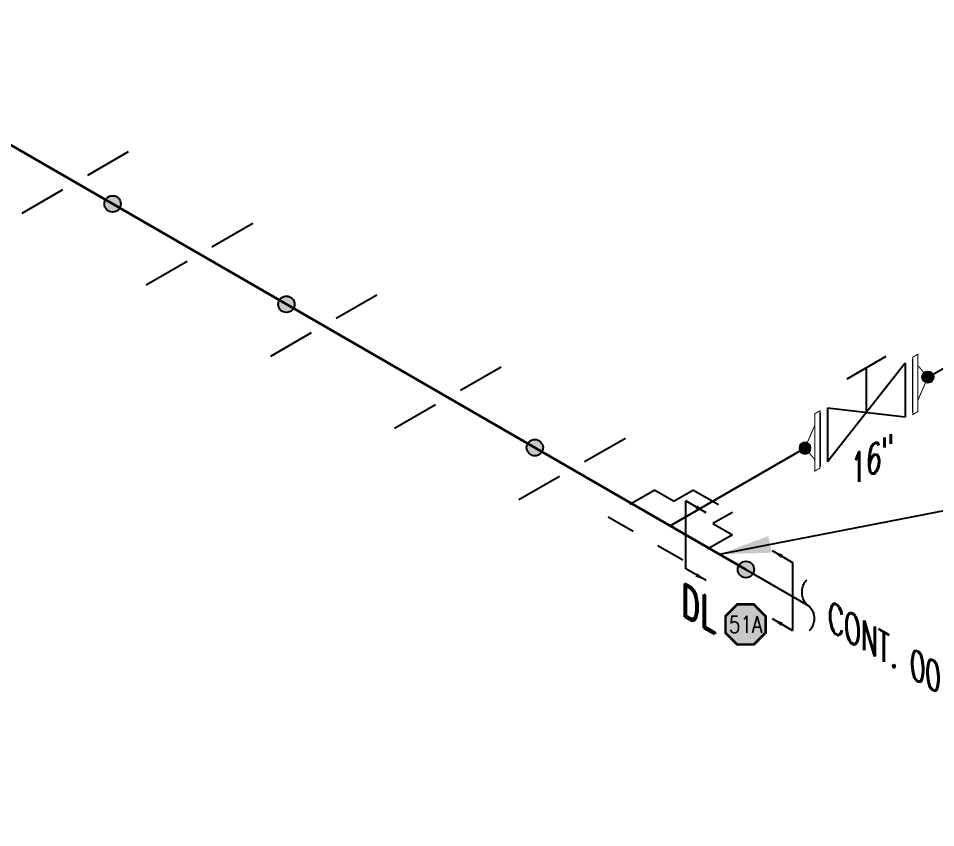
# Model space of a CAD drawing. Header units: inches. Extents: x 0 to 17.2, y 0 to 11.2.
# Drawn here: x 10.165 to 13.363, y 2.803 to 5.625 of the extents above; entities that cross this region are included whole.
import ezdxf
from ezdxf.enums import TextEntityAlignment as Align

# ---------------------------------------------------------------- set-up
doc = ezdxf.new("R2010")
doc.units = ezdxf.units.IN
doc.header["$MEASUREMENT"] = 0
doc.linetypes.add('HIDDEN2', pattern=[0.1875, 0.125, -0.0625])
for name, color, linetype in [('3', 1, 'Continuous'), ('COMP', 1, 'Continuous'), ('Continuation', 7, 'Continuous'), ('DL', 20, 'Continuous'), ('FITTINGS', 4, 'Continuous'), ('PART_PCML', 7, 'Continuous'), ('PART_SelectedCML_UT', 132, 'Continuous'), ('PIPE-ANNO', 150, 'HIDDEN2'), ('TEXT', 7, 'Continuous'), ('UNAS.PIPE', 251, 'Continuous'), ('WELD POINTS', 41, 'Continuous'), ('Welds', 7, 'Continuous')]:
    doc.layers.add(name, color=color, linetype=linetype)
doc.layers.add('PIPE', color=7, linetype='Continuous', lineweight=30)
doc.styles.add('ISO330', font='romand.shx', dxfattribs={"width": 0.85, "height": 0.05})
doc.styles.add('PART_Standard', font='romans', dxfattribs={"width": 0.8, "height": 0.09})
doc.styles.add('Richmond', font='arial.ttf')
doc.styles.add('SIMPLEX', font='ROMANS')
doc.styles.get("Standard").update_dxf_attribs({"font": 'arial.ttf'})
doc.dimstyles.new('Richmond', dxfattribs={"dimtxt": 0.18, "dimasz": 0.18, "dimexe": 0.18, "dimexo": 0.0625, "dimgap": 0.09, "dimtad": 0, "dimtih": 1, "dimtoh": 1, "dimdec": 4, "dimzin": 0, "dimdsep": 46, "dimtxsty": 'Richmond', "dimcen": 0.09, "dimadec": 0, "dimazin": 0, "dimtfac": 1, "dimtdec": 4, "dimtofl": 0, "dimtmove": 0, "dimatfit": 3, "dimfxl": 1, "dimtolj": 1, "dimtzin": 0, "dimarcsym": 0})
doc.dimstyles.get("Standard").update_dxf_attribs({"dimtxt": 0.18, "dimasz": 0.18, "dimexe": 0.18, "dimexo": 0.0625, "dimgap": 0.09, "dimtad": 0, "dimtih": 1, "dimtoh": 1, "dimdec": 4, "dimzin": 0, "dimdsep": 46, "dimtxsty": 'Standard', "dimcen": 0.09, "dimadec": 0, "dimazin": 0, "dimtfac": 1, "dimtdec": 4, "dimtofl": 0, "dimtmove": 0, "dimatfit": 3, "dimfxl": 1, "dimtolj": 1, "dimtzin": 0, "dimarcsym": 0})

# ---------------------------------------------------------------- blocks, each defined once
blk = doc.blocks.new('4_SUPPORT_I-BEAM_30')
at = {"color": 0, "linetype": 'ByBlock', "lineweight": -2}
for p, q in [((-0.0435, 0.0251), (-0.1857, 0.1072)), ((0.1857, -0.1072), (0.0435, -0.0251))]:
    blk.add_line(p, q, dxfattribs=at)
blk = doc.blocks.new('2_WELD_SINGLE_00')
at = {"linetype": 'ByBlock', "lineweight": -2}
h = blk.add_hatch(color=0, dxfattribs=at)
edge = h.paths.add_edge_path()
edge.add_arc((0, 0), 0.0286, 0, 360)
at = {"color": 0, "linetype": 'ByBlock', "lineweight": -2}
blk.add_circle((0, 0), 0.0286, dxfattribs=at)
blk = doc.blocks.new('1_BREAK-PIPE_PIPE_00')
at = {"color": 0, "linetype": 'ByBlock', "lineweight": -2}
for centre, major_axis in [((-0.0298, 0.0919), (0, -0.101)), ((0.0298, -0.0919), (0, 0.101))]:
    blk.add_ellipse(centre, major_axis=major_axis, ratio=0.711978, start_param=0.427466, end_param=3.141593, dxfattribs=at)
blk = doc.blocks.new('1_Tilde_00')
at = {"layer": 'PIPE-ANNO', "xscale": -0.5000000000000001, "yscale": 0.5, "zscale": 0.5}
blk.add_blockref('1_BREAK-PIPE_PIPE_00', (0, 0), dxfattribs=at)
blk = doc.blocks.new('1_Cont_330')
at = {"layer": 'Continuation', "style": 'PART_Standard', "oblique": 330, "width": 0.8}
blk.add_attdef('CONT.', (0, 0), '', height=0.09, rotation=330, dxfattribs=at)
blk = doc.blocks.new('DL_330')
at = {"layer": 'DL', "style": 'ISO330', "oblique": 330, "width": 0.85}
blk.add_text('DL', height=0.1, rotation=330, dxfattribs=at).set_placement((0, 0))
blk = doc.blocks.new('3_VALVE_FLANGE_GATE_30')
at = {"color": 0, "linetype": 'ByBlock', "lineweight": -2}
blk.add_wipeout([(-0.1624, -0.1875), (-0.1353, -0.1719), (0, 0), (0.1353, -0.0156), (0.1624, 0), (0.1624, 0.1875), (0.1353, 0.1719), (0, 0), (-0.1353, 0.0156), (-0.1624, 0)], dxfattribs=at)
for p, q in [((0.0677, 0.1953), (-0.0677, 0.1172)), ((0.1353, 0.1719), (-0.1353, -0.1719)), ((0.1353, 0.1719), (0.1353, -0.0156)), ((0.1624, 0.1875), (0.1624, 0)), ((0, 0), (0, 0.1563)), ((-0.1624, 0), (-0.1624, -0.1875)), ((-0.1353, 0.0156), (-0.1353, -0.1719)), ((0.1353, -0.0156), (-0.1353, 0.0156))]:
    blk.add_line(p, q, dxfattribs=at)
blk = doc.blocks.new('AM9A04')
at = {"linetype": 'Continuous', "const_width": 0.01}
blk.add_lwpolyline([(0, -0.2887), (0, 0.2887), (-0.05, 0.3175), (-0.05, -0.2598)], close=True, dxfattribs=at)
at = {"const_width": 0.01}
blk.add_lwpolyline([(-0.05, -0.1443), (-0.15, 0.0866), (-0.05, 0.2021)], dxfattribs=at)
blk = doc.blocks.new('A09')
at = {"layer": 'Welds'}
h = blk.add_hatch(color=256, dxfattribs=at)
h.dxf.hatch_style = 1
h.paths.add_polyline_path([(-0.03, 0, 1), (0.03, 0, 1)])
blk.add_circle((0, 0), 0.03, dxfattribs=at)
blk = doc.blocks.new('*U90')
blk.add_wipeout([(0.052, -0.03), (0.0173, -0.07), (0.0173, -0.1101), (0, -0.1001), (0, 0.1001), (0.0173, 0.0901), (0.0173, 0.05)]).dxf.layer = 'COMP'
at = {"layer": '3', "xscale": 0.65, "yscale": 0.65, "zscale": 0.65}
blk.add_blockref('A09', (0.052, -0.03), dxfattribs=at)
at = {"layer": 'COMP', "xscale": 0.3466300616258731, "yscale": 0.3466300616258731, "zscale": 0.3466300616258731, "rotation": 180}
blk.add_blockref('AM9A04', (0, 0), dxfattribs=at)
blk = doc.blocks.new('1_Text_30')
at = {"layer": 'TEXT', "style": 'PART_Standard', "oblique": 30, "width": 0.8}
blk.add_attdef('TEXT', (0, 0), '', height=0.09, rotation=30, dxfattribs=at)
blk = doc.blocks.new('PART_PCML')
blk.add_hatch(color=0).paths.add_polyline_path([(-0.0699, -0.029), (-0.029, -0.0699), (0.029, -0.0699), (0.0699, -0.029), (0.0699, 0.029), (0.029, 0.0699), (-0.029, 0.0699), (-0.0699, 0.029)])
at = {"color": 7, "const_width": 0.009}
blk.add_lwpolyline([(-0.0699, 0.029), (-0.029, 0.0699), (0.029, 0.0699), (0.0699, 0.029), (0.0699, -0.029), (0.029, -0.0699), (-0.029, -0.0699), (-0.0699, -0.029), (-0.0699, 0.029), (-0.029, 0.0699)], dxfattribs=at)
at = {"color": 18, "true_color": 0x000000}
blk.add_lwpolyline([(-0.029, 0.0699), (-0.0699, 0.029), (-0.0699, -0.029), (-0.029, -0.0699), (0.029, -0.0699), (0.0699, -0.029), (0.0699, 0.029), (0.029, 0.0699)], close=True, dxfattribs=at)
at = {"color": 7, "true_color": 0xffffff, "style": 'SIMPLEX', "width": 0.8, "flags": 1}
for tag, p in [('CIRCUIT', (-0.0939, 0.0889)), ('DM', (-0.0527, -0.1332)), ('TYPE', (-0.0749, -0.2043))]:
    blk.add_attdef(tag, p, '', height=0.0586, dxfattribs=at)
at = {"color": 7, "true_color": 0xffffff, "style": 'SIMPLEX', "width": 0.8}
blk.add_attdef('DMDISP', text='', height=0.0586, dxfattribs=at).set_placement((0, 0), align=Align.MIDDLE_CENTER)
blk = doc.blocks.new('*U91')
at = {"color": 20, "linetype": 'ByBlock', "ltscale": 0.7}
blk.add_line((0.0541, -0.1498), (0.0541, 0.0873), dxfattribs=at)
for points in [[(0.1257, 0.0459), (0.0541, 0.0873)], [(0.1257, -0.1911), (0.0541, -0.1498)]]:
    blk.add_leader(points, dimstyle='Richmond', override={"dimasz": 0.04, "dimgap": 0.09, "dimtad": 0}, dxfattribs=at)
blk = doc.blocks.new('*U92')
at = {"color": 20, "linetype": 'ByBlock', "ltscale": 0.7}
blk.add_line((-0.0541, 0.1498), (-0.0541, -0.0873), dxfattribs=at)
for points in [[(-0.1257, 0.1911), (-0.0541, 0.1498)], [(-0.1257, -0.0459), (-0.0541, -0.0873)]]:
    blk.add_leader(points, dimstyle='Richmond', override={"dimasz": 0.04, "dimgap": 0.09, "dimtad": 0}, dxfattribs=at)

msp = doc.modelspace()

# ---------------------------------------------------------------- linework, layer by layer
at = {"layer": 'FITTINGS', "linetype": 'HIDDEN2', "lineweight": -2, "ltscale": 0.5}
for p, q in [((12.3839, 3.9804), (12.2215, 3.8867)), ((12.3839, 3.9804), (12.4515, 3.9414)), ((12.5192, 3.9804), (12.4515, 3.9414)), ((12.5192, 3.9804), (12.6545, 3.9023)), ((12.6545, 3.9023), (12.5868, 3.8632)), ((12.2215, 3.8867), (12.4921, 3.7304)), ((12.5868, 3.8632), (12.6545, 3.8242)), ((12.6545, 3.8242), (12.4921, 3.7304))]:
    msp.add_line(p, q, dxfattribs=at)
at = {"layer": 'PIPE'}
for p, q in [((4.526, 8.4234), (12.7019, 3.7031)), ((12.438, 3.8554), (12.9595, 4.1565))]:
    msp.add_line(p, q, dxfattribs=at)
at = {"layer": 'UNAS.PIPE'}
for p, q in [((12.9595, 4.1565), (13.4704, 4.4515)), ((12.7019, 3.7031), (12.9184, 3.5781))]:
    msp.add_line(p, q, dxfattribs=at)

# ---------------------------------------------------------------- block references
for name, p in [('DL_330', (12.4764, 3.5459)), ('1_Tilde_00', (12.9184, 3.5781))]:
    msp.add_blockref(name, p)
at = {"layer": 'Continuation'}
msp.add_blockref('1_Cont_330', (12.9879, 3.4943), dxfattribs=at).add_auto_attribs({'CONT.': 'CONT. 0014t-X001-010-16'})
at = {"layer": 'DL'}
for name, p in [('*U91', (12.438, 3.8554)), ('*U92', (12.9184, 3.5781))]:
    msp.add_blockref(name, p, dxfattribs=at)
at = {"layer": 'FITTINGS', "xscale": -1}
for p in [(10.3636, 5.0531), (10.7966, 4.8031), (11.6626, 4.3031)]:
    msp.add_blockref('4_SUPPORT_I-BEAM_30', p, dxfattribs=at)
at = {"layer": 'FITTINGS', "xscale": -1, "rotation": 180}
for p in [(11.2296, 4.5531), (12.0957, 4.0531)]:
    msp.add_blockref('4_SUPPORT_I-BEAM_30', p, dxfattribs=at)
at = {"layer": 'PART_PCML', "color": 96}
msp.add_blockref('PART_PCML', (12.7005, 3.5115), dxfattribs=at).add_auto_attribs({'DMDISP': '51A'})
at = {"layer": 'UNAS.PIPE'}
msp.add_blockref('2_WELD_SINGLE_00', (12.7019, 3.7031), dxfattribs=at)
at = {"layer": 'WELD POINTS'}
for p in [(10.4935, 4.9781), (11.0997, 4.6281), (11.9658, 4.1281)]:
    msp.add_blockref('2_WELD_SINGLE_00', p, dxfattribs=at)

# ---------------------------------------------------------------- leaders
at = {"layer": 'PART_SelectedCML_UT'}
msp.add_leader([(12.6094, 3.7564), (13.7886, 3.9859)], dimstyle='Standard', dxfattribs=at)

# ---------------------------------------------------------------- next in the draw order: block references
at = {"layer": 'UNAS.PIPE'}
msp.add_blockref('3_VALVE_FLANGE_GATE_30', (13.1218, 4.2502), dxfattribs=at)

# ---------------------------------------------------------------- next in the draw order: block references
at = {"layer": 'COMP', "ltscale": 0.65, "xscale": -1}
msp.add_blockref('*U90', (12.9595, 4.1565), dxfattribs=at)
at = {"layer": 'UNAS.PIPE'}
ref = msp.add_blockref('1_Text_30', (13.0676, 3.9915), dxfattribs=at)
ref.add_attrib('TEXT', '16"', (13.0676, 3.9915), dxfattribs={"height": 0.09, "rotation": 30, "style": 'PART_Standard', "oblique": 30, "width": 0.8})

# ---------------------------------------------------------------- next in the draw order: wipeouts: each hides what was drawn before it
msp.add_wipeout([(13.3362, 4.374), (13.3015, 4.414), (13.3015, 4.4541), (13.2842, 4.4441), (13.2842, 4.2439), (13.3015, 4.2539), (13.3015, 4.294)]).dxf.layer = 'UNAS.PIPE'

# ---------------------------------------------------------------- next in the draw order: hatches: boundary and pattern name
h = msp.add_hatch(color=256, dxfattribs=at)
h.dxf.hatch_style = 1
h.paths.add_polyline_path([(13.3557, 4.374, 1), (13.3167, 4.374, 1)])

# ---------------------------------------------------------------- next in the draw order: linework, layer by layer
msp.add_circle((13.3362, 4.374), 0.0195, dxfattribs=at)

# ---------------------------------------------------------------- next in the draw order: block references
at = {"layer": 'UNAS.PIPE', "xscale": -0.3466300616258731, "yscale": 0.3466300616258731, "zscale": 0.3466300616258731}
msp.add_blockref('AM9A04', (13.2842, 4.344), dxfattribs=at)

doc.saveas('drawing.dxf')
